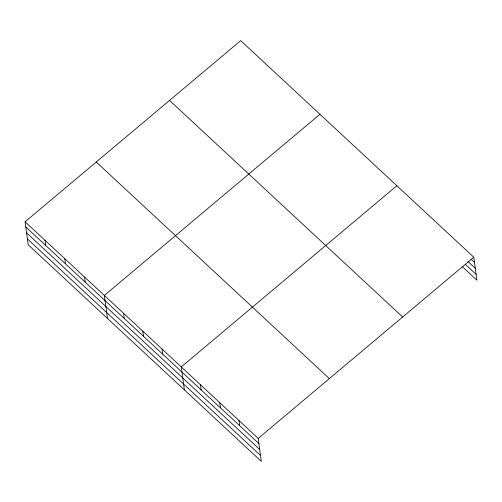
<?xml version="1.0" encoding="UTF-8"?>
<svg xmlns="http://www.w3.org/2000/svg" width="502" height="502" viewBox="0 0 502 502"><rect width="100%" height="100%" fill="white"/><g stroke="black" fill="none" stroke-linecap="round" stroke-linejoin="round"><path stroke-width="0.75" d="M25.1 221.802L258.204 438.403L261.31 461.376L28.206 244.775L25.1 221.802L240.69 40.624L473.794 257.225L476.9 280.198L462.191 266.531M319.95 114.268L104.353 295.446L107.459 318.419M396.869 185.746L181.278 366.924L184.385 389.897M258.204 438.403L473.794 257.225M471.102 259.239L474.49 262.389M467.933 261.435L475.287 268.269M465.36 264.334L476.103 274.318M169.544 100.413L402.648 317.013M96.246 162.014L329.35 378.615M25.797 226.967L258.9 443.567M26.593 232.846L259.697 449.447M27.409 238.896L260.513 455.496M238.971 420.532L239.667 425.702M219.738 402.667L220.441 407.831M200.511 384.796L201.208 389.96M162.046 349.053L162.748 354.224M142.819 331.188L143.516 336.353M123.586 313.317L124.283 318.481M84.543 277.035L85.24 282.199M64.727 258.624L65.423 263.788M44.916 240.213L45.613 245.378"/></g></svg>
